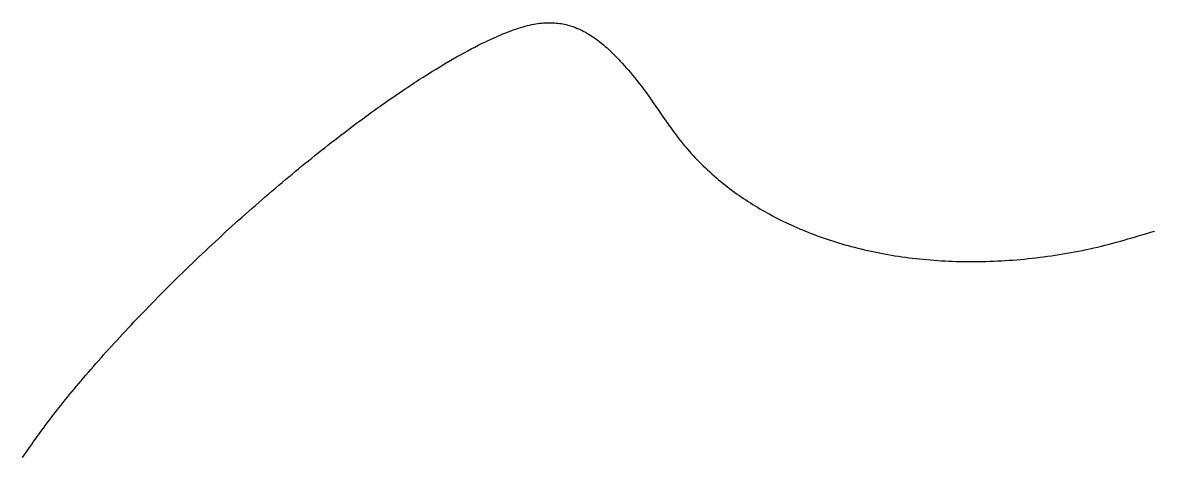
# Model space of a CAD drawing. Extents: x 0 to 5, y 0 to 1.92.
import ezdxf

# ---------------------------------------------------------------- set-up
doc = ezdxf.new("R2010")
doc.units = 0
doc.header["$MEASUREMENT"] = 0

msp = doc.modelspace()

# ---------------------------------------------------------------- linework, layer by layer
msp.add_rational_spline([(0, 0), (1, 1.5), (2.5, 2), (3.5, 0.5), (5, 1)], [1, 0.6, 1.7, 0.9, 1], degree=2, knots=[0, 0, 0, 0.4, 0.7, 1, 1, 1])

doc.saveas('drawing.dxf')
